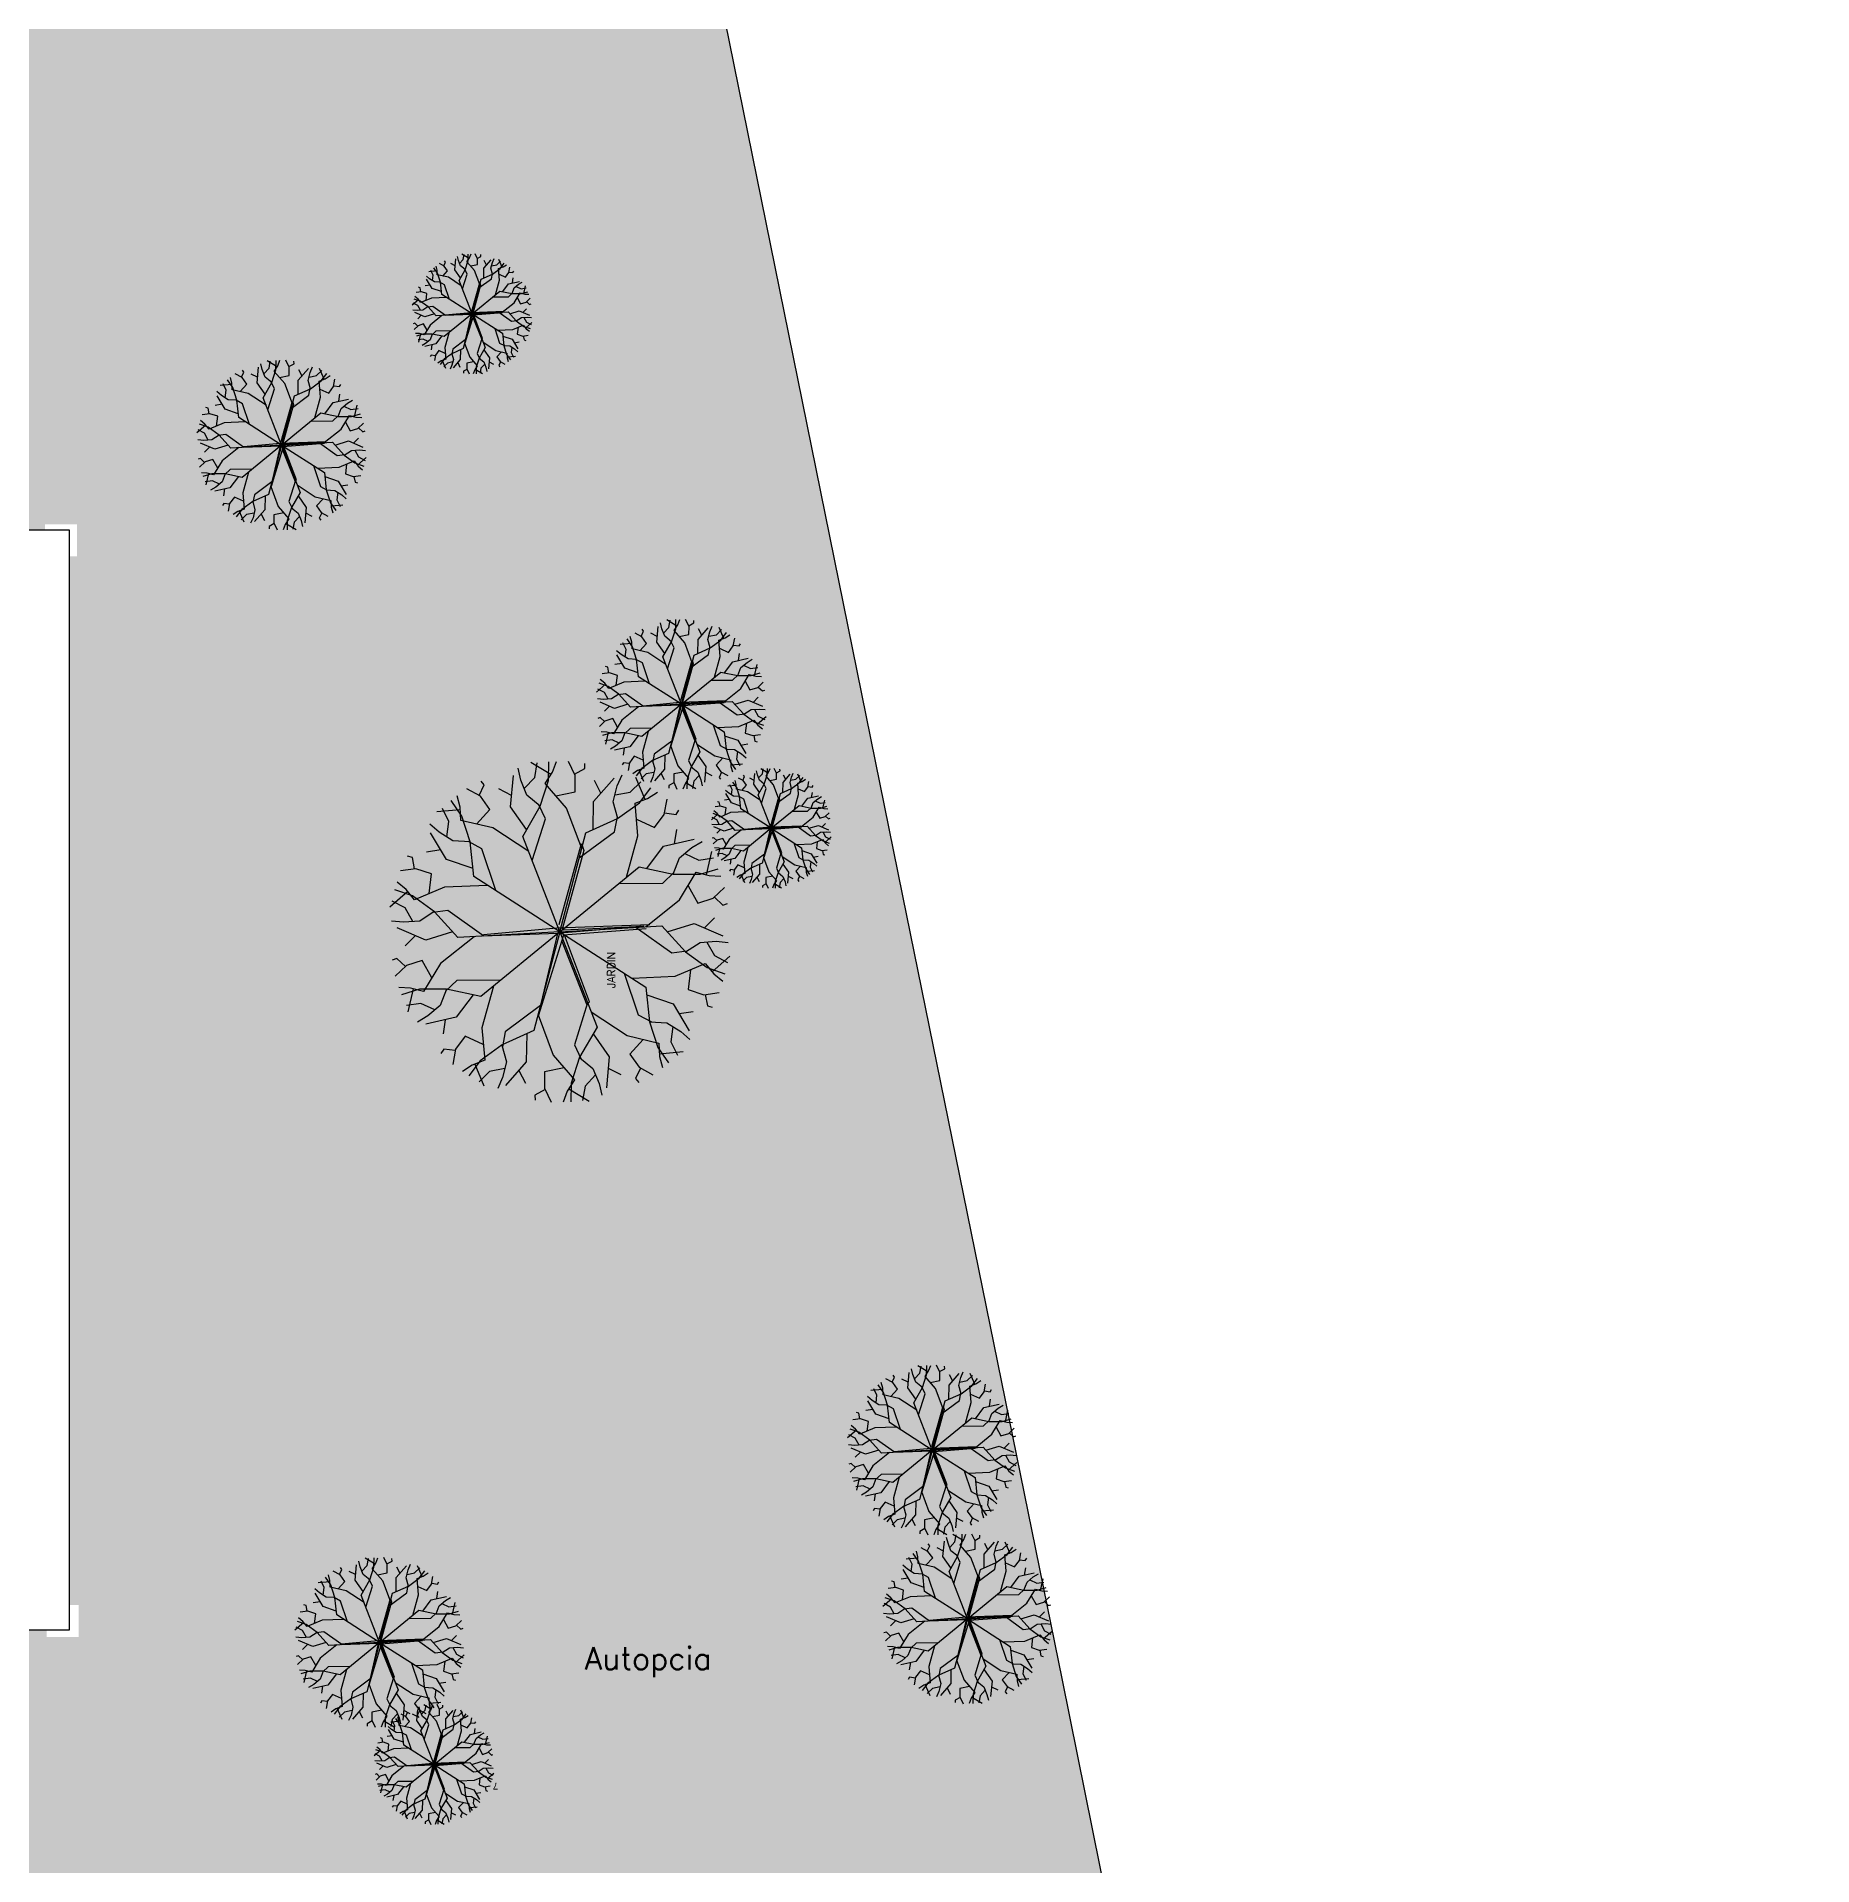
# Model space of a CAD drawing. Header units: millimetres. Extents: x -1615 to -538, y 177 to 397.
# Drawn here: x -1504.26 to -1490.94, y 305.1 to 318.81 of the extents above; entities that cross this region are included whole.
import ezdxf
from ezdxf.enums import TextEntityAlignment as Align

# ---------------------------------------------------------------- set-up
doc = ezdxf.new("R2010")
doc.units = ezdxf.units.MM
for name, color, linetype in [('010', 6, 'Continuous'), ('7', 7, 'Continuous'), ('LOCALES', 2, 'Continuous'), ('MOB', 7, 'Continuous'), ('NOMBRES', 9, 'Continuous'), ('P-1', 1, 'Continuous')]:
    doc.layers.add(name, color=color, linetype=linetype)
doc.styles.add('ROMANS', font='ROMANS.shx')
doc.styles.add('STYLE6', font='stylu.ttf', dxfattribs={"height": 0.1})

# ---------------------------------------------------------------- blocks, each defined once
blk = doc.blocks.new('tree_pl01')
at = {"layer": '010'}
for p, q in [((-0.383, 1.766), (-0.201, 1.975)), ((-0.192, 1.794), (-0.272, 1.946)), ((-0.026, 1.814), (-0.039, 1.955)), ((0.397, 1.892), (0.417, 1.947)), ((-0.78, 1.712), (-0.796, 1.768)), ((-0.647, 1.687), (-0.78, 1.712)), ((-0.65, 1.67), (-0.625, 1.849)), ((-0.407, 1.786), (-0.492, 1.891)), ((-0.286, 1.687), (-0.407, 1.786)), ((-0.333, 1.709), (-0.405, 1.916)), ((-0.148, 1.454), (-0.333, 1.709)), ((-0.034, 1.707), (-0.192, 1.794)), ((-0.039, 1.625), (-0.026, 1.814)), ((0.182, 1.555), (0.038, 1.891)), ((0.13, 1.676), (0.248, 1.794)), ((0.49, 1.793), (0.397, 1.892)), ((0.42, 1.599), (0.478, 1.781)), ((0.478, 1.781), (0.603, 1.912)), ((0.742, 1.733), (0.735, 1.868)), ((0.782, 1.582), (0.742, 1.733)), ((0.75, 1.702), (1.02, 1.764)), ((0.757, 1.627), (0.82, 1.837)), ((0.921, 1.613), (0.946, 1.782)), ((-1.077, 1.4), (-1.17, 1.507)), ((-0.757, 1.313), (-1.07, 1.5)), ((-0.87, 1.38), (-0.843, 1.545)), ((-0.589, 1.488), (-0.65, 1.67)), ((-0.359, 1.515), (-0.589, 1.488)), ((-0.434, 1.336), (-0.286, 1.687)), ((-0.149, 1.456), (-0.039, 1.625)), ((0.086, 1.243), (0.182, 1.555)), ((0.623, 1.485), (0.42, 1.599)), ((0.456, 1.384), (0.782, 1.582)), ((0.757, 1.312), (0.757, 1.627)), ((0.998, 1.449), (0.921, 1.613)), ((0.946, 1.386), (1.067, 1.532)), ((1.067, 1.532), (1.14, 1.653)), ((1.083, 1.2), (1.164, 1.556)), ((-1.199, 1.286), (-1.353, 1.362)), ((-1.337, 1.152), (-1.313, 1.427)), ((-1.02, 1.309), (-1.199, 1.286)), ((-0.976, 1.24), (-1.077, 1.4)), ((-0.651, 1.004), (-0.757, 1.313)), ((-0.456, 0.834), (-0.434, 1.336)), ((-0.161, 1.297), (-0.138, 1.473)), ((0.137, 0.879), (-0.161, 1.297)), ((0.154, 1.181), (-0.148, 1.454)), ((0.143, 0.991), (0.456, 1.384)), ((0.654, 1.192), (0.776, 1.321)), ((0.757, 1.313), (0.946, 1.386)), ((0.841, 0.914), (0.757, 1.312)), ((1.112, 1.328), (1.277, 1.354)), ((1.455, 1.346), (1.504, 1.378)), ((1.472, 1.211), (1.455, 1.346)), ((-1.496, 0.917), (-1.582, 1.076)), ((-1.369, 1.153), (-1.499, 1.188)), ((-1.263, 1.135), (-1.444, 1.26)), ((-1.213, 1.145), (-1.369, 1.153)), ((-0.964, 1.038), (-1.263, 1.135)), ((-1.126, 0.773), (-1.213, 1.145)), ((-0.965, 1.038), (-0.976, 1.24)), ((0.086, -0.01), (0.154, 1.181)), ((0.649, 0.679), (0.654, 1.192)), ((0.822, 1.003), (1.083, 1.2)), ((1.302, 1.095), (1.455, 1.208)), ((1.399, 0.884), (1.302, 1.095)), ((1.455, 1.208), (1.634, 1.24)), ((1.641, 1.014), (1.715, 1.127)), ((-1.627, 0.874), (-1.673, 0.91)), ((-1.504, 0.932), (-1.627, 0.874)), ((-1.341, 0.806), (-1.496, 0.917)), ((-1.17, 0.963), (-1.341, 0.806)), ((-0.882, 0.903), (-0.967, 1.058)), ((-0.559, 0.994), (-0.964, 1.038)), ((-0.396, 0.739), (-0.882, 0.903)), ((0.086, -0.01), (-0.559, 0.994)), ((0.086, -0.01), (0.841, 0.914)), ((0.721, 0.766), (1.205, 0.9)), ((1.205, 0.9), (1.585, 0.868)), ((1.406, 0.665), (1.591, 0.919)), ((1.585, 0.868), (1.641, 1.014)), ((1.591, 0.919), (1.765, 1.052)), ((1.63, 0.984), (1.884, 0.876)), ((1.715, 0.812), (1.835, 0.934)), ((-1.504, 0.553), (-1.58, 0.702)), ((-0.849, 0.354), (-1.126, 0.773)), ((1.239, 0.293), (1.406, 0.665)), ((1.252, 0.628), (1.427, 0.661)), ((1.407, 0.666), (1.602, 0.614)), ((1.602, 0.614), (1.786, 0.66)), ((1.681, 0.634), (1.715, 0.812)), ((1.786, 0.66), (1.916, 0.716)), ((-1.684, 0.447), (-1.822, 0.479)), ((-1.373, 0.565), (-1.737, 0.532)), ((-1.508, 0.377), (-1.684, 0.447)), ((-1.106, 0.378), (-1.373, 0.565)), ((0.947, 0.216), (1.252, 0.628)), ((1.604, 0.382), (1.879, 0.623)), ((1.703, 0.469), (1.851, 0.393)), ((-1.748, 0.094), (-1.891, 0.331)), ((-1.716, 0.284), (-1.885, 0.254)), ((-1.584, 0.407), (-1.716, 0.284)), ((-1.379, 0.221), (-1.679, 0.123)), ((-1.381, 0.22), (-1.508, 0.377)), ((-1.233, 0.16), (-1.394, 0.236)), ((-1.026, 0.423), (-1.379, 0.221)), ((-0.744, 0.314), (-1.233, 0.16)), ((0.086, -0.01), (-1.026, 0.423)), ((0.086, -0.01), (1.239, 0.293)), ((1.055, 0.245), (1.526, 0.069)), ((1.277, 0.377), (1.604, 0.382)), ((1.925, 0.163), (1.99, 0.282)), ((1.99, 0.282), (2.049, 0.28)), ((-1.775, 0.076), (-1.901, 0.028)), ((-1.679, 0.123), (-1.898, 0.118)), ((-1.643, 0.161), (-1.775, 0.076)), ((-1.355, -0.088), (-1.643, 0.161)), ((-1.502, 0.039), (-1.548, -0.188)), ((1.526, 0.069), (1.814, -0.181)), ((1.673, -0.059), (1.719, 0.169)), ((1.719, 0.169), (1.91, 0.17)), ((1.91, 0.17), (2.073, 0.092)), ((-1.739, -0.19), (-1.902, -0.111)), ((-1.754, -0.182), (-1.819, -0.301)), ((-1.548, -0.188), (-1.739, -0.19)), ((-0.884, -0.264), (-1.355, -0.088)), ((0.086, -0.01), (-1.068, -0.313)), ((0.086, -0.01), (-0.67, -0.933)), ((0.086, -0.01), (0.017, -1.201)), ((0.019, -0.989), (0.1, -0.013)), ((0.063, -0.05), (0.019, -0.989)), ((0.086, -0.01), (1.197, -0.443)), ((0.086, -0.01), (0.73, -1.013)), ((0.915, -0.333), (1.404, -0.18)), ((1.404, -0.18), (1.565, -0.255)), ((1.55, -0.24), (1.85, -0.143)), ((1.814, -0.181), (1.946, -0.096)), ((1.85, -0.143), (2.069, -0.138)), ((1.919, -0.113), (2.062, -0.35)), ((1.946, -0.096), (2.072, -0.047)), ((-1.819, -0.301), (-1.878, -0.299)), ((-1.433, -0.402), (-1.708, -0.642)), ((-1.532, -0.489), (-1.68, -0.413)), ((-1.106, -0.397), (-1.433, -0.402)), ((-1.068, -0.313), (-1.235, -0.684)), ((-0.776, -0.236), (-1.081, -0.648)), ((1.02, -0.374), (1.297, -0.793)), ((1.197, -0.443), (1.55, -0.24)), ((1.277, -0.397), (1.544, -0.585)), ((1.552, -0.24), (1.679, -0.396)), ((1.679, -0.396), (1.855, -0.467)), ((1.755, -0.427), (1.887, -0.303)), ((1.887, -0.303), (2.056, -0.274)), ((-1.431, -0.633), (-1.615, -0.68)), ((-1.236, -0.685), (-1.431, -0.633)), ((1.544, -0.585), (1.908, -0.552)), ((1.675, -0.573), (1.751, -0.722)), ((1.855, -0.467), (1.993, -0.499)), ((-1.615, -0.68), (-1.745, -0.735)), ((-1.544, -0.831), (-1.664, -0.954)), ((-1.51, -0.653), (-1.544, -0.831)), ((-1.235, -0.684), (-1.42, -0.939)), ((-1.081, -0.648), (-1.256, -0.681)), ((-0.55, -0.786), (-1.034, -0.92)), ((-0.478, -0.699), (-0.483, -1.211)), ((0.567, -0.759), (1.053, -0.922)), ((1.297, -0.793), (1.384, -1.164)), ((1.341, -0.983), (1.512, -0.825)), ((1.512, -0.825), (1.667, -0.936)), ((-1.459, -1.004), (-1.713, -0.896)), ((-1.42, -0.939), (-1.594, -1.072)), ((-1.47, -1.034), (-1.544, -1.147)), ((-1.414, -0.888), (-1.47, -1.034)), ((-1.034, -0.92), (-1.414, -0.888)), ((-1.228, -0.904), (-1.131, -1.114)), ((-0.651, -1.023), (-0.912, -1.219)), ((-0.67, -0.933), (-0.586, -1.332)), ((0.028, -1.011), (-0.285, -1.404)), ((0.034, -0.899), (0.332, -1.316)), ((0.627, -0.854), (0.605, -1.356)), ((0.73, -1.013), (1.135, -1.057)), ((0.822, -1.023), (0.928, -1.332)), ((1.053, -0.922), (1.138, -1.078)), ((1.135, -1.057), (1.434, -1.154)), ((1.136, -1.058), (1.147, -1.259)), ((1.667, -0.936), (1.753, -1.096)), ((1.675, -0.951), (1.798, -0.894)), ((1.798, -0.894), (1.844, -0.93)), ((-1.284, -1.228), (-1.463, -1.26)), ((-1.301, -1.231), (-1.284, -1.365)), ((-1.131, -1.114), (-1.284, -1.228)), ((-0.912, -1.219), (-0.993, -1.576)), ((-0.483, -1.211), (-0.605, -1.341)), ((0.085, -1.262), (-0.011, -1.575)), ((0.017, -1.201), (0.319, -1.474)), ((1.147, -1.259), (1.248, -1.42)), ((1.384, -1.164), (1.54, -1.173)), ((1.434, -1.154), (1.615, -1.279)), ((1.508, -1.171), (1.484, -1.447)), ((1.54, -1.173), (1.67, -1.208)), ((-1.284, -1.365), (-1.333, -1.398)), ((-0.941, -1.348), (-1.106, -1.374)), ((-0.775, -1.406), (-0.896, -1.551)), ((-0.827, -1.468), (-0.75, -1.632)), ((-0.586, -1.333), (-0.775, -1.406)), ((-0.285, -1.404), (-0.611, -1.601)), ((-0.586, -1.332), (-0.586, -1.646)), ((0.32, -1.475), (0.21, -1.645)), ((0.332, -1.316), (0.309, -1.493)), ((0.319, -1.474), (0.504, -1.729)), ((0.605, -1.356), (0.457, -1.707)), ((0.928, -1.332), (1.241, -1.52)), ((1.041, -1.4), (1.014, -1.565)), ((1.191, -1.328), (1.37, -1.306)), ((1.248, -1.42), (1.341, -1.526)), ((1.37, -1.306), (1.524, -1.382)), ((-0.896, -1.551), (-0.969, -1.672)), ((-0.75, -1.632), (-0.775, -1.802)), ((-0.586, -1.646), (-0.649, -1.856)), ((-0.611, -1.601), (-0.571, -1.753)), ((-0.452, -1.505), (-0.249, -1.618)), ((-0.249, -1.618), (-0.307, -1.8)), ((0.041, -1.696), (-0.077, -1.814)), ((-0.011, -1.575), (0.133, -1.911)), ((0.21, -1.645), (0.197, -1.834)), ((0.53, -1.535), (0.76, -1.508)), ((0.76, -1.508), (0.821, -1.689)), ((0.821, -1.689), (0.796, -1.868)), ((0.818, -1.706), (0.951, -1.732)), ((-0.579, -1.722), (-0.849, -1.784)), ((-0.571, -1.753), (-0.564, -1.887)), ((-0.307, -1.8), (-0.432, -1.931)), ((-0.319, -1.813), (-0.226, -1.912)), ((-0.226, -1.912), (-0.246, -1.966)), ((0.197, -1.834), (0.21, -1.975)), ((0.205, -1.726), (0.363, -1.814)), ((0.363, -1.814), (0.443, -1.965)), ((0.554, -1.786), (0.372, -1.994)), ((0.457, -1.707), (0.578, -1.806)), ((0.504, -1.729), (0.576, -1.936)), ((0.578, -1.806), (0.663, -1.91)), ((0.951, -1.732), (0.967, -1.787))]:
    blk.add_line(p, q, dxfattribs=at)
for points in [[(0.119, 0.883), (0.038, 0.025), (0, -1.058)], [(0.05, -1.015), (0.125, -0.05), (1.059, 0.238), (0.107, 0.013), (0.138, 0.889)], [(0, 0), (-0.946, -0.263), (-0.864, -0.288), (0.069, -0.032)], [(0.194, -0.032), (0.939, -0.326), (0.902, -0.357), (0.125, -0.063)]]:
    blk.add_lwpolyline(points, dxfattribs=at)

msp = doc.modelspace()

# ---------------------------------------------------------------- hatches: boundary and pattern name
at = {"layer": 'MOB'}
h = msp.add_hatch(dxfattribs=at)
h.set_pattern_fill('AR-SAND', color=3, scale=0.018, style=0)
h.set_pattern_definition([(37.5, (-1890.8807, 289.195), (-0.0288006, 0.8809438), [0, -0.694944, 0, -0.77724, 0, -0.74295]), (7.5, (-1890.8807, 289.195), (0.809142, 1.2902852), [0, -0.374904, 0, -0.626364, 0, -0.24003]), (327.5, (-1891.4431, 289.195), (1.4237863, 0.002587), [0, -0.2286, 0, -0.82296, 0, -1.07442]), (317.5, (-1891.4431, 289.195), (1.3744016, 0.4012728), [0, -0.1143, 0, -0.539496, 0, -0.61722])])
h.paths.add_polyline_path([(-1504.456, 345.299), (-1536.808, 338.281), (-1536.808, 337.774), (-1531.494, 337.774), (-1531.494, 334.938), (-1528.742, 332.154), (-1518.888, 332.154), (-1518.888, 334.272), (-1511.586, 334.272), (-1511.586, 332.243), (-1504.013, 332.243), (-1504.013, 319.292), (-1505.512, 319.292), (-1505.512, 315.174), (-1505.458, 315.174), (-1505.458, 315.113), (-1504.192, 315.113), (-1504.192, 315.155), (-1503.952, 315.155), (-1503.952, 314.915), (-1504.012, 314.915), (-1504.012, 307.052), (-1503.939, 307.052), (-1503.939, 306.812), (-1504.179, 306.812), (-1504.179, 306.863), (-1505.379, 306.863), (-1505.379, 306.796), (-1505.512, 306.796), (-1505.512, 304.882), (-1505.426, 304.882), (-1505.426, 304.793), (-1497.337, 304.793), (-1497.337, 300.683), (-1498.718, 300.683), (-1498.718, 296.093), (-1496.338, 296.093), (-1496.338, 288.938), (-1490.937, 287.483), (-1494.054, 294.141)])
h.paths.add_polyline_path([(-1532.005, 332.285), (-1537.496, 332.285), (-1537.496, 330.794), (-1532.005, 330.794, 1)])
h.paths.add_polyline_path([(-1525.342, 317.183), (-1536.296, 317.183, 0.414214), (-1537.406, 316.073), (-1537.406, 314.79, 0.414214), (-1536.296, 313.68), (-1535.004, 313.68), (-1536.724, 315.4), (-1535.536, 316.588), (-1534.54, 315.592), (-1533.353, 316.78), (-1532.357, 315.784), (-1531.361, 316.78), (-1528.26, 313.68), (-1526.842, 313.68), (-1526.842, 314.937), (-1526.878, 314.937), (-1526.878, 315.177), (-1526.638, 315.177), (-1526.638, 315.113), (-1525.366, 315.113), (-1525.366, 315.215), (-1525.342, 315.215)])
h.paths.add_polyline_path([(-1531.186, 310.467), (-1536.374, 310.467, 1), (-1536.374, 308.547), (-1531.186, 308.547, 1)])
h.paths.add_polyline_path([(-1528.947, 305.125, 0.414214), (-1529.157, 305.335), (-1534.417, 305.335), (-1534.417, 304.868), (-1534.177, 304.868), (-1534.177, 304.808), (-1532.617, 304.808), (-1532.617, 304.868), (-1532.377, 304.868), (-1532.377, 304.808), (-1530.817, 304.808), (-1530.817, 304.868), (-1530.577, 304.868), (-1530.577, 304.808), (-1529.017, 304.808), (-1529.017, 304.868), (-1528.947, 304.868)], flags=17)
h.paths.add_polyline_path([(-1534.387, 289.794), (-1536.502, 289.794), (-1536.502, 301.912), (-1535.542, 301.912), (-1535.542, 305.335), (-1535.696, 305.335, 0.414214), (-1537.406, 303.625), (-1537.406, 288.901, 0.315329), (-1533.263, 282.986), (-1520.218, 279.325, 0.496821), (-1516.522, 282.126), (-1516.522, 284.558), (-1534.387, 284.558)])
h.paths.add_polyline_path([(-1501.342, 291.593), (-1507.402, 291.593), (-1507.402, 293.619), (-1508.242, 293.619), (-1508.242, 291.638, -1), (-1511.332, 291.638), (-1511.332, 293.619), (-1512.442, 293.618), (-1512.442, 291.634, 0.413999), (-1509.789, 288.983), (-1501.342, 288.983)], flags=17)
h.paths.add_polyline_path([(-1501.99, 274.863, 0.978274), (-1502.184, 274.17), (-1491.384, 271.139), (-1491.144, 272.075)])
h = msp.add_hatch(dxfattribs=at)
h.set_pattern_fill('GRASS', color=3, scale=0.03, style=0)
h.set_pattern_definition([(90, (0, 0), (-0.538815, 0.538815), [0.142875, -0.934755]), (45, (0, 0), (-0.53881537, 0.53881537), [0.142875, -0.619125]), (135, (0, 0), (-0.53881537, -0.53881537), [0.142875, -0.619125])])
h.paths.add_polyline_path([(-1516.598, 322.208), (-1518.233, 322.208), (-1518.233, 319.433), (-1516.598, 319.433)], flags=17)
h.paths.add_polyline_path([(-1504.297, 300.668), (-1508.137, 300.668), (-1508.137, 297.128), (-1504.297, 297.128)], flags=17)
h.paths.add_polyline_path([(-1522.734, 300.608), (-1526.557, 300.608), (-1526.557, 297.188), (-1522.734, 297.188)], flags=17)
h.paths.add_polyline_path([(-1522.734, 293.54), (-1526.557, 293.54), (-1526.557, 290.028), (-1522.734, 290.028)], flags=17)
h.paths.add_polyline_path([(-1504.456, 345.299), (-1536.808, 338.281), (-1536.808, 337.774), (-1531.494, 337.774), (-1531.494, 334.938), (-1528.742, 332.154), (-1518.888, 332.154), (-1518.888, 334.272), (-1511.586, 334.272), (-1511.586, 332.243), (-1504.013, 332.243), (-1504.013, 319.292), (-1505.512, 319.292), (-1505.512, 315.174), (-1505.458, 315.174), (-1505.458, 315.113), (-1504.192, 315.113), (-1504.192, 315.155), (-1503.952, 315.155), (-1503.952, 314.915), (-1504.012, 314.915), (-1504.012, 307.052), (-1503.939, 307.052), (-1503.939, 306.812), (-1504.179, 306.812), (-1504.179, 306.863), (-1505.379, 306.863), (-1505.379, 306.796), (-1505.512, 306.796), (-1505.512, 304.882), (-1505.426, 304.882), (-1505.426, 304.793), (-1497.337, 304.793), (-1497.337, 300.683), (-1498.718, 300.683), (-1498.718, 296.093), (-1496.338, 296.093), (-1496.338, 288.938), (-1490.937, 287.483), (-1494.054, 294.141)])
h.paths.add_polyline_path([(-1532.005, 332.285), (-1537.496, 332.285), (-1537.496, 330.794), (-1532.005, 330.794, 1)])
h.paths.add_polyline_path([(-1525.342, 317.183), (-1536.296, 317.183, 0.414214), (-1537.406, 316.073), (-1537.406, 314.79, 0.414214), (-1536.296, 313.68), (-1535.004, 313.68), (-1536.724, 315.4), (-1535.536, 316.588), (-1534.54, 315.592), (-1533.353, 316.78), (-1532.357, 315.784), (-1531.361, 316.78), (-1528.26, 313.68), (-1526.842, 313.68), (-1526.842, 314.937), (-1526.878, 314.937), (-1526.878, 315.177), (-1526.638, 315.177), (-1526.638, 315.113), (-1525.366, 315.113), (-1525.366, 315.215), (-1525.342, 315.215)])
h.paths.add_polyline_path([(-1531.186, 310.467), (-1536.374, 310.467, 1), (-1536.374, 308.547), (-1531.186, 308.547, 1)])
h.paths.add_polyline_path([(-1528.947, 305.125, 0.414214), (-1529.157, 305.335), (-1534.417, 305.335), (-1534.417, 304.868), (-1534.177, 304.868), (-1534.177, 304.808), (-1532.617, 304.808), (-1532.617, 304.868), (-1532.377, 304.868), (-1532.377, 304.808), (-1530.817, 304.808), (-1530.817, 304.868), (-1530.577, 304.868), (-1530.577, 304.808), (-1529.017, 304.808), (-1529.017, 304.868), (-1528.947, 304.868)], flags=17)
h.paths.add_polyline_path([(-1534.387, 289.794), (-1536.502, 289.794), (-1536.502, 301.912), (-1535.542, 301.912), (-1535.542, 305.335), (-1535.696, 305.335, 0.414214), (-1537.406, 303.625), (-1537.406, 288.901, 0.315329), (-1533.263, 282.986), (-1520.218, 279.325, 0.496821), (-1516.522, 282.126), (-1516.522, 284.558), (-1534.387, 284.558)])
h.paths.add_polyline_path([(-1501.342, 291.593), (-1507.402, 291.593), (-1507.402, 293.619), (-1508.242, 293.619), (-1508.242, 291.638, -1), (-1511.332, 291.638), (-1511.332, 293.619), (-1512.442, 293.618), (-1512.442, 291.634, 0.413999), (-1509.789, 288.983), (-1501.342, 288.983)], flags=17)
h.paths.add_polyline_path([(-1501.99, 274.863, 0.978274), (-1502.184, 274.17), (-1491.384, 271.139), (-1491.144, 272.075)])

# ---------------------------------------------------------------- linework, layer by layer
msp.add_lwpolyline([(-1505.512, 315.113), (-1504.012, 315.113), (-1504.012, 306.863), (-1505.512, 306.863)])
at = {"layer": '7', "color": 7}
for p, q in [((-1499.195, 319.426), (-1497.761, 312.369)), ((-1497.761, 312.369), (-1496.565, 306.489)), ((-1496.565, 306.489), (-1495.37, 300.609))]:
    msp.add_line(p, q, dxfattribs=at)

# ---------------------------------------------------------------- block references
at = {"layer": 'P-1', "rotation": 90}
for p, xscale, yscale, zscale in [((-1500.991, 316.752), -0.226089683286375, 0.226089683286375, 0.22608968328636), ((-1502.421, 315.776), -0.319999999999947, 0.3200000000000163, 0.32), ((-1499.423, 313.833), -0.319999999999947, 0.3200000000000163, 0.32), ((-1500.337, 312.155), -0.6426666645183339, 0.6426666645182983, 0.6426666645183141), ((-1498.748, 312.895), -0.226089683286375, 0.226089683286375, 0.22608968328636), ((-1497.541, 308.241), -0.319999999999947, 0.3200000000000163, 0.32), ((-1497.277, 306.976), -0.319999999999947, 0.3200000000000163, 0.32), ((-1501.686, 306.799), -0.319999999999947, 0.3200000000000163, 0.32), ((-1501.277, 305.876), -0.226089683286375, 0.226089683286375, 0.22608968328636)]:
    msp.add_blockref('tree_pl01', p, dxfattribs=dict(at, xscale=xscale, yscale=yscale, zscale=zscale))

# ---------------------------------------------------------------- texts
at = {"layer": 'LOCALES', "style": 'ROMANS'}
msp.add_text('JARDIN', height=0.06, rotation=90, dxfattribs=at).set_placement((-1499.915, 311.813), align=Align.CENTER)
msp.add_text('Autopcia', height=0.1678, dxfattribs=at).set_placement((-1499.668, 306.568), align=Align.CENTER)
at = {"layer": 'NOMBRES', "style": 'STYLE6'}
msp.add_text('7', height=0.0522, rotation=179.5902, dxfattribs=at).set_placement((-1500.814, 305.721), align=Align.CENTER)

doc.saveas('drawing.dxf')
